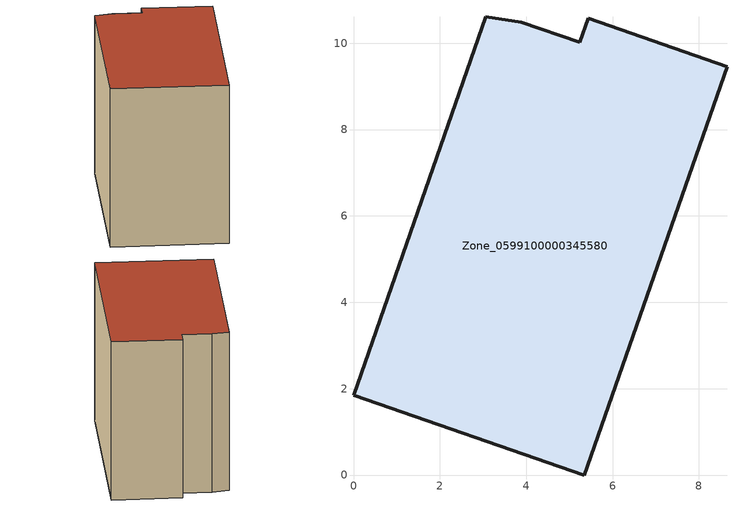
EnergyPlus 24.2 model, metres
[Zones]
Zone_0599100000345580
 floor ground (C_G): 3.89,10.48 5.24,10.02 5.44,10.58 8.65,9.46 5.34,0 0,1.85 3.06,10.61 z0
 wall outside (C_F): 3.06,10.61 0,1.85 5.34,0 8.65,9.46 5.44,10.58 5.24,10.02 3.89,10.48 3.06,10.61 z0:8.09
 roof outside (C_R): 5.24,10.02 3.89,10.48 3.06,10.61 0,1.85 5.34,0 8.65,9.46 5.44,10.58 z8.09
[BUILDING]
Pand.0599100000345580: North Axis=0; Terrain=City; Loads Convergence Tolerance Value=0.04; Temperature Convergence Tolerance Value=0.4; Solar Distribution=FullExterior; Maximum Number of Warmup Days=25; Minimum Number of Warmup Days=1
[Site:Location]
Rotterdam.The.Hague.AP_ZH_NLD Design_Conditions: Latitude=51.96; Longitude=4.45; Time Zone=1; Elevation=-4.5
[SITE:GROUNDTEMPERATURE:BUILDINGSURFACE]
18, 18, 18, 18, 18, 18, 18, 18, 18, 18, 18, 18
[MATERIAL] Thermal Absorptance=0.9; Solar Absorptance=0.7; Visible Absorptance=0.7
Name | Roughness | Thickness | Conductivity | Density | Specific Heat
G.TC.1992-2005 | MediumSmooth | 0.15 | 0.06 | 540 | 1210
F.TC.1992-2005 | Rough | 0.3 | 0.12 | 1920 | 840
R.TC.1992-2005 | MediumRough | 0.2 | 0.08 | 1500 | 1000
[CONSTRUCTION]
C_G: G.TC.1992-2005
C_F: F.TC.1992-2005
C_R: R.TC.1992-2005
[ZONE]
Zone_0599100000345580: Type=1; Multiplier=1; Ceiling Height=Autocalculate; Volume=Autocalculate; Floor Area=autocalculate; Part of Total Floor Area=Yes
[ZONEINFILTRATION:DESIGNFLOWRATE]
Infil_Zone_0599100000345580: Zone or ZoneList or Space or SpaceList=Zone_0599100000345580; Schedule=AlwaysOn; Design Flow Rate Calculation Method=Flow/Area; Flow Rate per Floor Area=0.0015; Constant Term Coefficient=1; Temperature Term Coefficient=0; Velocity Term Coefficient=0; Velocity Squared Term Coefficient=0
[HVACTEMPLATE:ZONE:IDEALLOADSAIRSYSTEM]
Zone_0599100000345580: Maximum Heating Supply Air Temperature=50; Minimum Cooling Supply Air Temperature=13; Maximum Heating Supply Air Humidity Ratio=0.0156; Minimum Cooling Supply Air Humidity Ratio=0.0077; Heating Limit=NoLimit; Cooling Limit=NoLimit; Dehumidification Control Type=ConstantSensibleHeatRatio; Cooling Sensible Heat Ratio=0.7; Dehumidification Setpoint=60; Humidification Control Type=None; Humidification Setpoint=30; Outdoor Air Method=None; Outdoor Air Flow Rate per Person=0.00944; Outdoor Air Flow Rate per Zone Floor Area=0; Outdoor Air Flow Rate per Zone=0; Demand Controlled Ventilation Type=None; Outdoor Air Economizer Type=NoEconomizer; Heat Recovery Type=None; Sensible Heat Recovery Effectiveness=0.7; Latent Heat Recovery Effectiveness=0.65
[ZONECONTROL:THERMOSTAT]
ThermostatControl_Zone_0599100000345580: Zone or ZoneList=Zone_0599100000345580; Control Type Schedule=DualSetpointControlType; Control 1=Thermostat_Zone_0599100000345580; Temperature Difference Between Cutout And Setpoint=0
[THERMOSTATSETPOINT:DUALSETPOINT]
Thermostat_Zone_0599100000345580: Heating Setpoint Temperature Schedule=HeatingSetpoint_Zone_0599100000345580; Cooling Setpoint Temperature Schedule=CoolingSetpoint_Zone_0599100000345580
[SCHEDULE:COMPACT]
HeatingSetpoint_Zone_0599100000345580: Through: 12/31, For: AllDays, Until: 24:00, 21
CoolingSetpoint_Zone_0599100000345580: Through: 12/31, For: AllDays, Until: 24:00, 24
DualSetpointControlType: Through: 12/31, For: AllDays, Until: 24:00, 4
AlwaysOn: Through: 12/31, For: AllDays, Until: 24:00, 1
